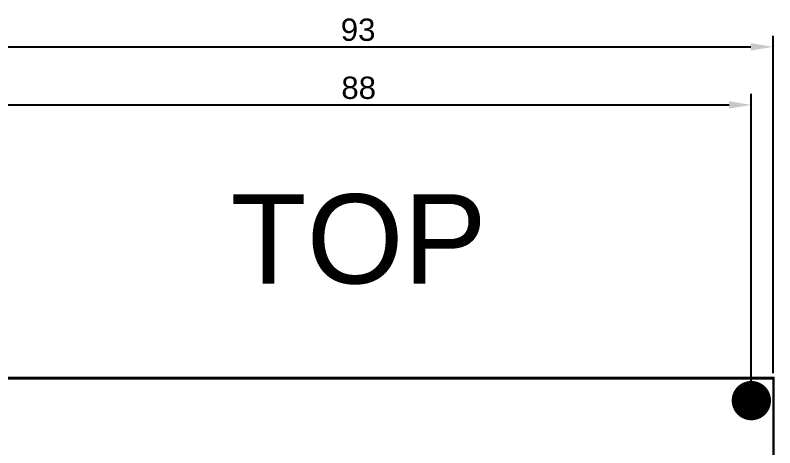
# Model space of a CAD drawing. Header units: millimetres. Extents: x 188 to 468, y 62 to 189.
# Drawn here: x 231 to 316.1, y 140.9 to 189.4 of the extents above; entities that cross this region are included whole.
import ezdxf

# ---------------------------------------------------------------- set-up
doc = ezdxf.new("R2010")
doc.units = ezdxf.units.MM
for name, color, linetype in [('BottomSolder', 6, 'Continuous'), ('KeepOutLayer', 6, 'Continuous'), ('Mechanical15', 56, 'Continuous'), ('TopSolder', 216, 'Continuous')]:
    doc.layers.add(name, color=color, linetype=linetype)
doc.styles.get("Standard").update_dxf_attribs({"font": 'arial.ttf'})
doc.dimstyles.new('ISO-25', dxfattribs={"dimtxt": 2.5, "dimasz": 2.5, "dimexe": 1.25, "dimexo": 0.625, "dimtad": 1, "dimtxsty": 'Standard', "dimcen": 2.5, "dimadec": 0, "dimazin": 0, "dimtfac": 1, "dimtmove": 0, "dimatfit": 3, "dimfxl": 1, "dimarcsym": 0})

# ---------------------------------------------------------------- blocks, each defined once
blk = doc.blocks.new('*D2')
at = {"color": 0, "lineweight": -2}
for p, q in [((225.512, 146.84), (225.512, 180.574)), ((313.506, 146.803), (313.506, 180.574)), ((228.012, 179.324), (311.006, 179.324))]:
    blk.add_line(p, q, dxfattribs=at)
at = {"color": 0}
for points in [[(228.012, 179.741), (228.012, 178.908), (225.512, 179.324)], [(311.006, 179.741), (311.006, 178.908), (313.506, 179.324)]]:
    blk.add_solid(points, dxfattribs=at)
at = {"layer": 'Defpoints', "color": 0}
for p in [(313.506, 179.324), (225.512, 146.215), (313.506, 146.178)]:
    blk.add_point(p, dxfattribs=at)
at = {"color": 0, "insert": (269.509, 181.226), "char_height": 2.5, "attachment_point": 5}
blk.add_mtext('88', dxfattribs=at)
blk = doc.blocks.new('*D3')
at = {"color": 0, "lineweight": -2}
for p, q in [((222.942, 149.303), (222.942, 187.075)), ((315.942, 149.303), (315.942, 187.075)), ((225.442, 185.825), (313.442, 185.825))]:
    blk.add_line(p, q, dxfattribs=at)
at = {"color": 0}
for points in [[(225.442, 186.241), (225.442, 185.408), (222.942, 185.825)], [(313.442, 186.241), (313.442, 185.408), (315.942, 185.825)]]:
    blk.add_solid(points, dxfattribs=at)
at = {"layer": 'Defpoints', "color": 0}
for p in [(315.942, 185.825), (222.942, 148.678), (315.942, 148.678)]:
    blk.add_point(p, dxfattribs=at)
at = {"color": 0, "insert": (269.442, 187.727), "char_height": 2.5, "attachment_point": 5}
blk.add_mtext('93', dxfattribs=at)
blk = doc.blocks.new('*D5')
at = {"color": 0, "lineweight": -2}
for p, q in [((222.317, 148.675), (190.27, 148.675)), ((191.52, 146.175), (191.52, 64.171)), ((267.764, 61.671), (190.27, 61.671))]:
    blk.add_line(p, q, dxfattribs=at)
at = {"color": 0}
for points in [[(191.103, 146.175), (191.937, 146.175), (191.52, 148.675)], [(191.103, 64.171), (191.937, 64.171), (191.52, 61.671)]]:
    blk.add_solid(points, dxfattribs=at)
at = {"layer": 'Defpoints', "color": 0}
for p in [(222.942, 148.675), (191.52, 61.671), (268.389, 61.671)]:
    blk.add_point(p, dxfattribs=at)
at = {"color": 0, "insert": (189.618, 105.173), "char_height": 2.5, "attachment_point": 5, "rotation": 90}
blk.add_mtext('87', dxfattribs=at)

msp = doc.modelspace()

# ---------------------------------------------------------------- linework, layer by layer
at = {"layer": 'BottomSolder', "const_width": 2.202}
msp.add_lwpolyline([(312.411, 146.215, 1), (314.613, 146.215, 1)], format="xyb", close=True, dxfattribs=at)
at = {"layer": 'KeepOutLayer', "const_width": 0.254}
for points in [[(223.012, 148.768), (316.012, 148.768)], [(316.012, 66.889), (316.012, 148.768)]]:
    msp.add_lwpolyline(points, dxfattribs=at)
at = {"layer": 'KeepOutLayer', "const_width": 0.127}
msp.add_lwpolyline([(315.949, 148.768, 1), (316.076, 148.768, 1)], format="xyb", close=True, dxfattribs=at)
msp.add_lwpolyline([(315.949, 148.768, 1), (316.076, 148.768, 1)], format="xyb", close=True, dxfattribs=at)
at = {"layer": 'Mechanical15', "const_width": 0.254}
for points in [[(223.006, 148.678), (316.006, 148.678)], [(316.006, 78.678), (316.006, 148.678)]]:
    msp.add_lwpolyline(points, dxfattribs=at)
at = {"layer": 'Mechanical15'}
for points, const_width in [([(315.942, 148.678, 1), (316.069, 148.678, 1)], 0.127), ([(315.942, 148.678, 1), (316.069, 148.678, 1)], 0.127), ([(315.006, 146.178, 1), (312.006, 146.178, 1)], 0.254), ([(311.942, 146.178, 1), (312.069, 146.178, 1)], 0.127), ([(314.942, 146.178, 1), (315.069, 146.178, 1)], 0.127)]:
    msp.add_lwpolyline(points, format="xyb", close=True, dxfattribs=dict(at, const_width=const_width))
at = {"layer": 'TopSolder', "const_width": 2.202}
msp.add_lwpolyline([(312.411, 146.215, 1), (314.613, 146.215, 1)], format="xyb", close=True, dxfattribs=at)

# ---------------------------------------------------------------- texts
at = {"insert": (255.141, 169.327), "char_height": 10, "width": 38.65768, "attachment_point": 1}
msp.add_mtext('TOP', dxfattribs=at)

# ---------------------------------------------------------------- dimensions: what is measured, and where the dimension line sits
dim = msp.add_linear_dim(base=(315.942, 185.825), p1=(222.942, 148.678), p2=(315.942, 148.678), dimstyle='ISO-25')
dim.commit()
dim.dimension.update_dxf_attribs({"geometry": '*D3', "text_midpoint": (269.442, 187.727)})
dim = msp.add_linear_dim(base=(313.506, 179.324), p1=(225.512, 146.215), p2=(313.506, 146.178), dimstyle='ISO-25', override={"dimdec": 1})
dim.commit()
dim.dimension.update_dxf_attribs({"geometry": '*D2', "text_midpoint": (269.509, 181.226)})
dim = msp.add_linear_dim(base=(191.52, 61.671), p1=(222.942, 148.675), p2=(268.389, 61.671), angle=90, dimstyle='ISO-25')
dim.commit()
dim.dimension.update_dxf_attribs({"geometry": '*D5', "text_midpoint": (189.618, 105.173)})

doc.saveas('drawing.dxf')
